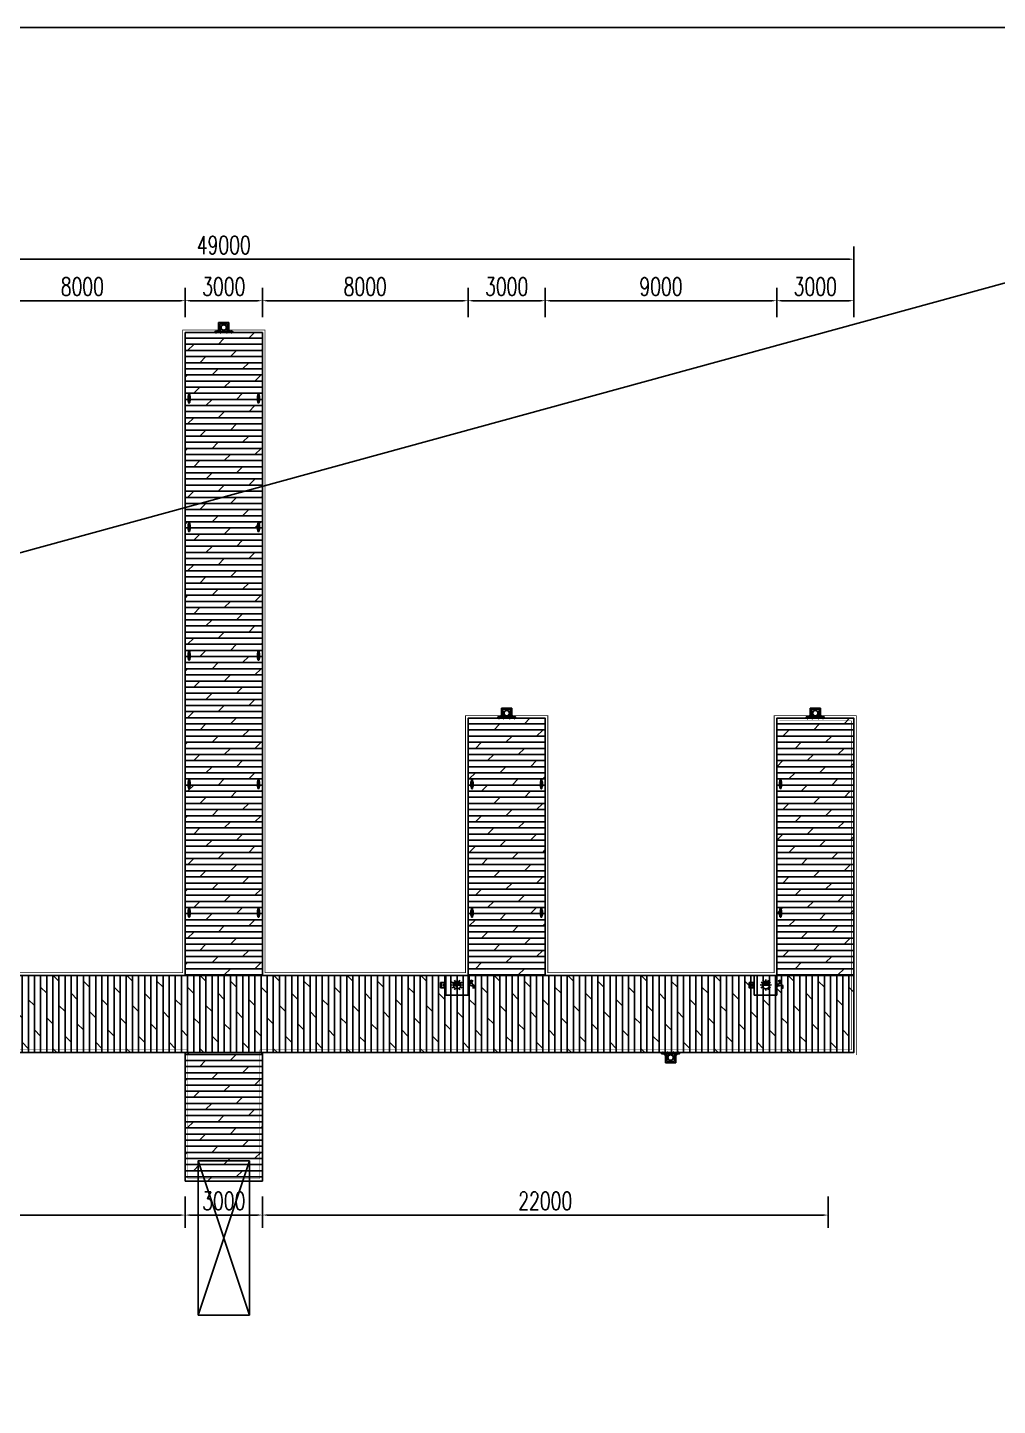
# Model space of a CAD drawing. Header units: millimetres. Extents: x -1905078 to 890385, y 1304549 to 3975677.
# Drawn here: x -1456968 to -1419256, y 1441634 to 1495232 of the extents above; entities that cross this region are included whole.
import ezdxf

# ---------------------------------------------------------------- set-up
doc = ezdxf.new("R2010")
doc.units = ezdxf.units.MM
doc.header["$LTSCALE"] = 1000
doc.layers.get('0').update_dxf_attribs({"linetype": 'CONTINUOUS'})
doc.layers.get('DEFPOINTS').update_dxf_attribs({"linetype": 'CONTINUOUS'})
for name, color, linetype in [('W-_ANTICOLLISION防撞措施', 6, 'CONTINUOUS'), ('W-bridge approach引桥', 4, 'CONTINUOUS'), ('W-MOUNTING固定方式', 5, 'CONTINUOUS'), ('W-PLASTIC_RAILINGS塑木栏杆', 6, 'CONTINUOUS'), ('W-STEEL_FRAME钢架', 3, 'CONTINUOUS'), ('W-WOOD_FLOOR木地板', 30, 'CONTINUOUS'), ('护桩器', 154, 'CONTINUOUS'), ('景-通用-文字', 7, 'CONTINUOUS'), ('系船栓', 132, 'CONTINUOUS'), ('结构', 1, 'CONTINUOUS'), ('螺栓', 146, 'CONTINUOUS')]:
    doc.layers.add(name, color=color, linetype=linetype)
doc.styles.add('STANDARD_T3', font='simplex.shx', dxfattribs={"width": 0.7, "bigfont": 'gbcbig.shx'})
doc.dimstyles.new('W&&200', dxfattribs={"dimtxt": 700, "dimasz": 200, "dimexe": 500, "dimexo": 600, "dimgap": 200, "dimtad": 1, "dimdec": 0, "dimzin": 0, "dimdsep": 46, "dimtxsty": 'STANDARD_T3', "dimcen": 0.09, "dimclrd": 1, "dimclre": 1, "dimclrt": 7, "dimazin": 2, "dimtfac": 1, "dimtdec": 0, "dimtix": 1, "dimtmove": 2, "dimatfit": 3, "dimfxl": 100, "dimtolj": 1, "dimtzin": 0, "dimarcsym": 0})
pattern_1 = [(0, (-3011878.98, -1010947.8), (0, 238.122618), []), (45, (-3011879, -1010947.8), (-476.24491, 476.24491), [336.75638, -673.512])]

# ---------------------------------------------------------------- blocks, each defined once
blk = doc.blocks.new('系船栓')
at = {"layer": '系船栓'}
for p, q in [((85, 40), (265, 40)), ((105, 30), (245, 30)), ((105, -30), (19, -23)), ((85, -40), (265, -40)), ((105, -30), (245, -30)), ((245, -30), (331, -23))]:
    blk.add_line(p, q, dxfattribs=at)
for points in [[(105, 30), (19, 23)], [(245, 30), (331, 23)], [(351, 3), (351, -3)]]:
    blk.add_lwpolyline(points, dxfattribs=at)
for centre, radius in [((120, 0), 15), ((120, 0), 10), ((230, 0), 15), ((230, 0), 10)]:
    blk.add_circle(centre, radius, dxfattribs=at)
for centre, radius, start, end in [((23, 0), 23, 98.951, 261.049), ((91, 0), 40.4, 97.8135, 139.5859), ((260, 0), 40.4, 40.4141, 82.1865), ((328, 0), 23, 278.951, 81.049), ((91, 0), 40.4, 220.4141, 262.1865), ((260, 0), 40.4, 277.8135, 319.5859)]:
    blk.add_arc(centre, radius, start, end, dxfattribs=at)
blk = doc.blocks.new('*U38')
at = {"layer": 'W-WOOD_FLOOR木地板', "rotation": 270}
blk.add_blockref('系船栓', (0, 175), dxfattribs=at)
blk = doc.blocks.new('*U39')
at = {"layer": 'W-WOOD_FLOOR木地板', "color": 0, "linetype": 'ByBlock', "lineweight": -2, "transparency": 16777216}
for p in [(0, 5000), (0, 0)]:
    blk.add_blockref('*U38', p, dxfattribs=at)
blk = doc.blocks.new('*U40')
at = {"layer": 'W-WOOD_FLOOR木地板', "rotation": 270}
blk.add_blockref('系船栓', (0, 175), dxfattribs=at)
blk = doc.blocks.new('*U37')
at = {"layer": 'W-WOOD_FLOOR木地板', "color": 0, "linetype": 'ByBlock', "lineweight": -2, "transparency": 16777216}
for p in [(0, 5000), (0, 0)]:
    blk.add_blockref('*U40', p, dxfattribs=at)
blk = doc.blocks.new('*U41')
at = {"layer": 'W-WOOD_FLOOR木地板', "rotation": 270}
blk.add_blockref('系船栓', (0, 175), dxfattribs=at)
blk = doc.blocks.new('*U42')
at = {"layer": 'W-WOOD_FLOOR木地板', "color": 0, "linetype": 'ByBlock', "lineweight": -2, "transparency": 16777216}
for p in [(0, 5000), (0, 0)]:
    blk.add_blockref('*U41', p, dxfattribs=at)
blk = doc.blocks.new('*U44')
at = {"layer": 'W-WOOD_FLOOR木地板', "rotation": 270}
blk.add_blockref('系船栓', (0, 175), dxfattribs=at)
blk = doc.blocks.new('*U43')
at = {"layer": 'W-WOOD_FLOOR木地板', "color": 0, "linetype": 'ByBlock', "lineweight": -2, "transparency": 16777216}
for p in [(0, 20000), (0, 15000), (0, 10000), (0, 5000), (0, 0)]:
    blk.add_blockref('*U44', p, dxfattribs=at)
blk = doc.blocks.new('*U46')
at = {"layer": 'W-WOOD_FLOOR木地板', "rotation": 270}
blk.add_blockref('系船栓', (0, 175), dxfattribs=at)
blk = doc.blocks.new('*U45')
at = {"layer": 'W-WOOD_FLOOR木地板', "color": 0, "linetype": 'ByBlock', "lineweight": -2, "transparency": 16777216}
for p in [(0, 20000), (0, 15000), (0, 10000), (0, 5000), (0, 0)]:
    blk.add_blockref('*U46', p, dxfattribs=at)
blk = doc.blocks.new('水电箱')
blk.add_hatch(color=3).paths.add_polyline_path([(-278, -377, 1), (-571, -377)])
at = {"color": 5}
for p, q in [((-1034, -318), (-1018, -318)), ((-1034, -353), (-1018, -353)), ((-1034, -412), (-1018, -412)), ((-1034, -447), (-1018, -447)), ((-947, -365), (-931, -365)), ((-947, -400), (-931, -400))]:
    blk.add_line(p, q, dxfattribs=at)
blk.add_line((-571, -377), (-278, -377))
blk.add_lwpolyline([(-1071, -284), (-871, -284), (-871, -484), (-1071, -484)], close=True)
at = {"color": 3}
blk.add_lwpolyline([(-871, 0), (0, 0), (0, -768), (-871, -768)], close=True, dxfattribs=at)
at = {"color": 0}
for points in [[(-581, -377), (-641, -374)], [(-564, -454), (-614, -484)], [(-561, -297), (-609, -267)], [(-504, -240), (-534, -190)], [(-501, -511), (-531, -563)], [(-422, -217), (-424, -157)], [(-347, -237), (-318, -190)], [(-345, -513), (-315, -563)], [(-288, -456), (-235, -486)], [(-285, -300), (-235, -269)], [(-268, -376), (-208, -374)], [(-427, -536), (-424, -590)]]:
    blk.add_lwpolyline(points, dxfattribs=at)
at = {"color": 3}
for points in [[(4, -362), (2, -406)], [(29, -402), (2, -406)], [(31, -364), (4, -362)], [(9, -357), (7, -411)], [(39, -408), (7, -411)], [(36, -359), (9, -357)], [(31, -358), (29, -407)], [(51, -397), (35, -397)], [(52, -370), (36, -370)], [(37, -348), (53, -349)], [(37, -348), (39, -418), (55, -419)], [(52, -370), (51, -397), (55, -419)], [(53, -349), (52, -370)], [(63, -360), (53, -360)], [(55, -419), (61, -403), (78, -399)], [(189, -226), (65, -225), (60, -214), (115, -200)], [(86, -340), (80, -355), (63, -360)], [(170, -398), (126, -406), (78, -399)], [(86, -340), (87, -313)], [(98, -308), (87, -313)], [(163, -316), (87, -313)], [(163, -322), (87, -318)], [(98, -308), (99, -291)], [(98, -308), (152, -310), (163, -316)], [(99, -291), (105, -286), (110, -292)], [(144, -272), (106, -270), (105, -286)], [(148, -288), (105, -286)], [(106, -259), (107, -254)], [(144, -261), (106, -259)], [(139, -245), (112, -249), (107, -254)], [(108, -227), (115, -189), (137, -191)], [(110, -292), (109, -308)], [(110, -292), (137, -288)], [(111, -270), (112, -260)], [(113, -227), (112, -249)], [(118, -249), (117, -260)], [(134, -244), (133, -261)], [(135, -228), (134, -244)], [(189, -226), (190, -215), (136, -196)], [(136, -309), (137, -288), (154, -289)], [(137, -191), (141, -223)], [(138, -272), (139, -261)], [(139, -245), (145, -250), (144, -261)], [(144, -272), (148, -288)], [(152, -310), (154, -289)], [(188, -355), (167, -338), (163, -316)], [(170, -398), (186, -404), (190, -420)], [(188, -355), (219, -384), (234, -417), (238, -434)], [(190, -420), (190, -431)], [(190, -431), (238, -434)], [(191, -507), (192, -502), (192, -491)], [(193, -485), (193, -480), (193, -469)], [(194, -464), (194, -458), (194, -448)], [(195, -442), (195, -437), (195, -431)], [(197, -507), (195, -431)], [(198, -486), (198, -480), (199, -470)], [(202, -508), (203, -502), (203, -497), (198, -491)], [(199, -464), (199, -459), (200, -448)], [(200, -443), (200, -437), (201, -432)], [(202, -508), (203, -502), (203, -491)], [(203, -486), (204, -481), (204, -470)], [(204, -464), (205, -459), (205, -448)], [(205, -443), (206, -437), (206, -432)], [(208, -508), (206, -432)], [(208, -492), (209, -486), (210, -470)], [(210, -465), (210, -459), (211, -448)], [(211, -443), (211, -438), (211, -432)], [(213, -508), (214, -497)], [(213, -508), (214, -497)], [(214, -492), (214, -487), (215, -476)], [(215, -470), (215, -465), (216, -449)], [(216, -443), (217, -438), (217, -433)], [(218, -508), (217, -433)], [(219, -492), (220, -487), (220, -476)], [(224, -509), (224, -503), (219, -498)], [(220, -471), (221, -465), (221, -454)], [(221, -449), (222, -444), (222, -433)], [(224, -509), (224, -498)], [(225, -492), (225, -487), (225, -476)], [(226, -471), (226, -466), (227, -455)], [(227, -449), (227, -444), (228, -433)], [(229, -509), (228, -433)], [(230, -493), (230, -487), (231, -476)], [(235, -509), (235, -504), (230, -498)], [(231, -471), (231, -466), (232, -455)], [(232, -450), (232, -444), (233, -433)], [(235, -493), (236, -488), (236, -477)], [(235, -509), (235, -498)], [(237, -471), (237, -466), (237, -455)], [(238, -450), (238, -444), (238, -434)]]:
    blk.add_lwpolyline(points, dxfattribs=at)
at = {"color": 5}
for centre, radius in [((-924, -382), 41.3), ((-904, -382), 8)]:
    blk.add_circle(centre, radius, dxfattribs=at)
at = {"color": 0}
blk.add_circle((-424, -377), 146, dxfattribs=at)
at = {"color": 5}
for centre, start, end in [((-1026, -318), 0, 180), ((-1026, -353), 180, 0), ((-1026, -412), 0, 180), ((-1026, -447), 180, 0), ((-939, -365), 0, 180), ((-939, -400), 180, 0)]:
    blk.add_arc(centre, 8, start, end, dxfattribs=at)
blk = doc.blocks.new('6米引桥')
at = {"layer": 'W-bridge approach引桥'}
for p, q in [((1000, 0), (-1000, -6000)), ((-1000, 0), (1000, -6000))]:
    blk.add_line(p, q, dxfattribs=at)
blk.add_lwpolyline([(-1000, -6000), (1000, -6000), (1000, 0), (-1000, 0)], close=True, dxfattribs=at)
blk = doc.blocks.new('*D56')
at = {"layer": 'DEFPOINTS', "color": 0, "transparency": 16777216}
for p in [(-1450839, 1484607), (-1458839, 1483365), (-1450839, 1483365)]:
    blk.add_point(p, dxfattribs=at)
at = {"layer": '景-通用-文字', "color": 1, "lineweight": -2, "transparency": 16777216}
for p, q in [((-1458839, 1483965), (-1458839, 1485107)), ((-1450839, 1483965), (-1450839, 1485107)), ((-1458639, 1484607), (-1451039, 1484607))]:
    blk.add_line(p, q, dxfattribs=at)
at = {"layer": '景-通用-文字', "color": 1, "transparency": 16777216}
for points in [[(-1458639, 1484640), (-1458639, 1484573), (-1458839, 1484607)], [(-1451039, 1484640), (-1451039, 1484573), (-1450839, 1484607)]]:
    blk.add_solid(points, dxfattribs=at)
at = {"layer": '景-通用-文字', "color": 7, "transparency": 16777216, "insert": (-1454839, 1485157), "char_height": 700, "attachment_point": 5, "style": 'STANDARD_T3'}
blk.add_mtext('\\A1;8000', dxfattribs=at)
blk = doc.blocks.new('*D57')
at = {"layer": 'DEFPOINTS', "color": 0, "transparency": 16777216}
for p in [(-1447839, 1484607), (-1450839, 1483365), (-1447839, 1483365)]:
    blk.add_point(p, dxfattribs=at)
at = {"layer": '景-通用-文字', "color": 1, "lineweight": -2, "transparency": 16777216}
for p, q in [((-1450839, 1483965), (-1450839, 1485107)), ((-1447839, 1483965), (-1447839, 1485107)), ((-1450639, 1484607), (-1448039, 1484607))]:
    blk.add_line(p, q, dxfattribs=at)
at = {"layer": '景-通用-文字', "color": 1, "transparency": 16777216}
for points in [[(-1450639, 1484640), (-1450639, 1484573), (-1450839, 1484607)], [(-1448039, 1484640), (-1448039, 1484573), (-1447839, 1484607)]]:
    blk.add_solid(points, dxfattribs=at)
at = {"layer": '景-通用-文字', "color": 7, "transparency": 16777216, "insert": (-1449339, 1485157), "char_height": 700, "attachment_point": 5, "style": 'STANDARD_T3'}
blk.add_mtext('\\A1;3000', dxfattribs=at)
blk = doc.blocks.new('*D58')
at = {"layer": 'DEFPOINTS', "color": 0, "transparency": 16777216}
for p in [(-1439839, 1484607), (-1447839, 1483365), (-1439839, 1483365)]:
    blk.add_point(p, dxfattribs=at)
at = {"layer": '景-通用-文字', "color": 1, "lineweight": -2, "transparency": 16777216}
for p, q in [((-1447839, 1483965), (-1447839, 1485107)), ((-1439839, 1483965), (-1439839, 1485107)), ((-1447639, 1484607), (-1440039, 1484607))]:
    blk.add_line(p, q, dxfattribs=at)
at = {"layer": '景-通用-文字', "color": 1, "transparency": 16777216}
for points in [[(-1447639, 1484640), (-1447639, 1484573), (-1447839, 1484607)], [(-1440039, 1484640), (-1440039, 1484573), (-1439839, 1484607)]]:
    blk.add_solid(points, dxfattribs=at)
at = {"layer": '景-通用-文字', "color": 7, "transparency": 16777216, "insert": (-1443839, 1485157), "char_height": 700, "attachment_point": 5, "style": 'STANDARD_T3'}
blk.add_mtext('\\A1;8000', dxfattribs=at)
blk = doc.blocks.new('*D59')
at = {"layer": 'DEFPOINTS', "color": 0, "transparency": 16777216}
for p in [(-1436839, 1484607), (-1439839, 1483365), (-1436839, 1483365)]:
    blk.add_point(p, dxfattribs=at)
at = {"layer": '景-通用-文字', "color": 1, "lineweight": -2, "transparency": 16777216}
for p, q in [((-1439839, 1483965), (-1439839, 1485107)), ((-1436839, 1483965), (-1436839, 1485107)), ((-1439639, 1484607), (-1437039, 1484607))]:
    blk.add_line(p, q, dxfattribs=at)
at = {"layer": '景-通用-文字', "color": 1, "transparency": 16777216}
for points in [[(-1439639, 1484640), (-1439639, 1484573), (-1439839, 1484607)], [(-1437039, 1484640), (-1437039, 1484573), (-1436839, 1484607)]]:
    blk.add_solid(points, dxfattribs=at)
at = {"layer": '景-通用-文字', "color": 7, "transparency": 16777216, "insert": (-1438339, 1485157), "char_height": 700, "attachment_point": 5, "style": 'STANDARD_T3'}
blk.add_mtext('\\A1;3000', dxfattribs=at)
blk = doc.blocks.new('*D60')
at = {"layer": 'DEFPOINTS', "color": 0, "transparency": 16777216}
for p in [(-1427839, 1484607), (-1436839, 1483365), (-1427839, 1483365)]:
    blk.add_point(p, dxfattribs=at)
at = {"layer": '景-通用-文字', "color": 1, "lineweight": -2, "transparency": 16777216}
for p, q in [((-1436839, 1483965), (-1436839, 1485107)), ((-1427839, 1483965), (-1427839, 1485107)), ((-1436639, 1484607), (-1428039, 1484607))]:
    blk.add_line(p, q, dxfattribs=at)
at = {"layer": '景-通用-文字', "color": 1, "transparency": 16777216}
for points in [[(-1436639, 1484640), (-1436639, 1484573), (-1436839, 1484607)], [(-1428039, 1484640), (-1428039, 1484573), (-1427839, 1484607)]]:
    blk.add_solid(points, dxfattribs=at)
at = {"layer": '景-通用-文字', "color": 7, "transparency": 16777216, "insert": (-1432339, 1485157), "char_height": 700, "attachment_point": 5, "style": 'STANDARD_T3'}
blk.add_mtext('\\A1;9000', dxfattribs=at)
blk = doc.blocks.new('*D61')
at = {"layer": 'DEFPOINTS', "color": 0, "transparency": 16777216}
for p in [(-1424839, 1484607), (-1427839, 1483365), (-1424839, 1483365)]:
    blk.add_point(p, dxfattribs=at)
at = {"layer": '景-通用-文字', "color": 1, "lineweight": -2, "transparency": 16777216}
for p, q in [((-1427839, 1483965), (-1427839, 1485107)), ((-1424839, 1483965), (-1424839, 1485107)), ((-1427639, 1484607), (-1425039, 1484607))]:
    blk.add_line(p, q, dxfattribs=at)
at = {"layer": '景-通用-文字', "color": 1, "transparency": 16777216}
for points in [[(-1427639, 1484640), (-1427639, 1484573), (-1427839, 1484607)], [(-1425039, 1484640), (-1425039, 1484573), (-1424839, 1484607)]]:
    blk.add_solid(points, dxfattribs=at)
at = {"layer": '景-通用-文字', "color": 7, "transparency": 16777216, "insert": (-1426339, 1485157), "char_height": 700, "attachment_point": 5, "style": 'STANDARD_T3'}
blk.add_mtext('\\A1;3000', dxfattribs=at)
blk = doc.blocks.new('*D62')
at = {"layer": 'DEFPOINTS', "color": 0, "transparency": 16777216}
for p in [(-1424839, 1486222), (-1473839, 1483365), (-1424839, 1483365)]:
    blk.add_point(p, dxfattribs=at)
at = {"layer": '景-通用-文字', "color": 1, "lineweight": -2, "transparency": 16777216}
for p, q in [((-1473839, 1483965), (-1473839, 1486722)), ((-1424839, 1483965), (-1424839, 1486722)), ((-1473639, 1486222), (-1425039, 1486222))]:
    blk.add_line(p, q, dxfattribs=at)
at = {"layer": '景-通用-文字', "color": 1, "transparency": 16777216}
for points in [[(-1473639, 1486255), (-1473639, 1486188), (-1473839, 1486222)], [(-1425039, 1486255), (-1425039, 1486188), (-1424839, 1486222)]]:
    blk.add_solid(points, dxfattribs=at)
at = {"layer": '景-通用-文字', "color": 7, "transparency": 16777216, "insert": (-1449339, 1486772), "char_height": 700, "attachment_point": 5, "style": 'STANDARD_T3'}
blk.add_mtext('\\A1;49000', dxfattribs=at)
blk = doc.blocks.new('*D64')
at = {"layer": 'DEFPOINTS', "color": 0, "transparency": 16777216}
for p in [(-1473839, 1450365), (-1450839, 1450365), (-1450839, 1449039)]:
    blk.add_point(p, dxfattribs=at)
at = {"layer": '景-通用-文字', "color": 1, "lineweight": -2, "transparency": 16777216}
for p, q in [((-1473839, 1449765), (-1473839, 1448539)), ((-1450839, 1449765), (-1450839, 1448539)), ((-1473639, 1449039), (-1451039, 1449039))]:
    blk.add_line(p, q, dxfattribs=at)
at = {"layer": '景-通用-文字', "color": 1, "transparency": 16777216}
for points in [[(-1473639, 1449073), (-1473639, 1449006), (-1473839, 1449039)], [(-1451039, 1449073), (-1451039, 1449006), (-1450839, 1449039)]]:
    blk.add_solid(points, dxfattribs=at)
at = {"layer": '景-通用-文字', "color": 7, "transparency": 16777216, "insert": (-1462339, 1449589), "char_height": 700, "attachment_point": 5, "style": 'STANDARD_T3'}
blk.add_mtext('\\A1;23000', dxfattribs=at)
blk = doc.blocks.new('*D65')
at = {"layer": 'DEFPOINTS', "color": 0, "transparency": 16777216}
for p in [(-1447839, 1450365), (-1425839, 1450365), (-1425839, 1449039)]:
    blk.add_point(p, dxfattribs=at)
at = {"layer": '景-通用-文字', "color": 1, "lineweight": -2, "transparency": 16777216}
for p, q in [((-1447839, 1449765), (-1447839, 1448539)), ((-1425839, 1449765), (-1425839, 1448539)), ((-1447639, 1449039), (-1426039, 1449039))]:
    blk.add_line(p, q, dxfattribs=at)
at = {"layer": '景-通用-文字', "color": 1, "transparency": 16777216}
for points in [[(-1447639, 1449073), (-1447639, 1449006), (-1447839, 1449039)], [(-1426039, 1449073), (-1426039, 1449006), (-1425839, 1449039)]]:
    blk.add_solid(points, dxfattribs=at)
at = {"layer": '景-通用-文字', "color": 7, "transparency": 16777216, "insert": (-1436839, 1449589), "char_height": 700, "attachment_point": 5, "style": 'STANDARD_T3'}
blk.add_mtext('\\A1;22000', dxfattribs=at)
blk = doc.blocks.new('*D66')
at = {"layer": 'DEFPOINTS', "color": 0, "transparency": 16777216}
for p in [(-1450839, 1450365), (-1447839, 1450365), (-1447839, 1449039)]:
    blk.add_point(p, dxfattribs=at)
at = {"layer": '景-通用-文字', "color": 1, "lineweight": -2, "transparency": 16777216}
for p, q in [((-1450839, 1449765), (-1450839, 1448539)), ((-1447839, 1449765), (-1447839, 1448539)), ((-1450639, 1449039), (-1448039, 1449039))]:
    blk.add_line(p, q, dxfattribs=at)
at = {"layer": '景-通用-文字', "color": 1, "transparency": 16777216}
for points in [[(-1450639, 1449073), (-1450639, 1449006), (-1450839, 1449039)], [(-1448039, 1449073), (-1448039, 1449006), (-1447839, 1449039)]]:
    blk.add_solid(points, dxfattribs=at)
at = {"layer": '景-通用-文字', "color": 7, "transparency": 16777216, "insert": (-1449339, 1449589), "char_height": 700, "attachment_point": 5, "style": 'STANDARD_T3'}
blk.add_mtext('\\A1;3000', dxfattribs=at)
blk = doc.blocks.new('ggz')
at = {"layer": '护桩器'}
for p, q in [((0, 0), (399, 0)), ((0, -349), (0, 0)), ((162, -69), (162, 0)), ((172, -69), (172, 0)), ((226, -69), (226, 0)), ((236, -69), (236, 0)), ((399, 0), (399, -349)), ((-78, -349), (0, -271)), ((399, -399), (0, -399)), ((73, -163), (4, -163)), ((73, -173), (4, -173)), ((73, -226), (4, -226)), ((73, -236), (4, -236)), ((47, -160), (47, -162)), ((70, -160), (47, -160)), ((70, -162), (47, -162)), ((47, -237), (47, -239)), ((47, -237), (70, -237)), ((47, -239), (70, -239)), ((48, -157), (50, -157)), ((48, -157), (48, -160)), ((48, -171), (48, -162)), ((48, -171), (69, -171)), ((48, -229), (48, -237)), ((69, -229), (48, -229)), ((50, -148), (49, -149)), ((49, -149), (53, -148)), ((49, -157), (49, -149)), ((57, -240), (49, -240)), ((49, -240), (49, -246)), ((53, -247), (49, -246)), ((50, -247), (49, -246)), ((50, -50), (349, -50)), ((50, -349), (50, -50)), ((55, -148), (50, -148)), ((50, -149), (55, -148)), ((50, -148), (50, -149)), ((50, -157), (50, -149)), ((51, -157), (50, -157)), ((50, -240), (50, -239)), ((50, -240), (50, -246)), ((50, -246), (50, -247)), ((55, -247), (50, -246)), ((50, -247), (50, -247)), ((50, -247), (50, -247)), ((50, -247), (53, -247)), ((349, -349), (50, -349)), ((58, -157), (51, -157)), ((52, -160), (52, -157)), ((52, -162), (52, -160)), ((52, -162), (52, -238)), ((52, -162), (52, -171)), ((52, -163), (52, -171)), ((52, -236), (52, -228)), ((52, -229), (52, -237)), ((52, -237), (52, -239)), ((53, -154), (53, -144)), ((54, -144), (53, -144)), ((64, -144), (53, -144)), ((53, -148), (64, -148)), ((53, -157), (53, -148)), ((54, -149), (53, -148)), ((53, -148), (57, -149)), ((53, -171), (53, -148)), ((54, -157), (53, -157)), ((53, -238), (53, -160)), ((53, -160), (53, -238)), ((53, -172), (53, -171)), ((64, -181), (53, -181)), ((53, -229), (53, -227)), ((53, -239), (53, -229)), ((57, -246), (53, -247)), ((53, -247), (62, -247)), ((54, -144), (54, -154)), ((54, -144), (63, -144)), ((54, -148), (54, -171)), ((54, -149), (54, -157)), ((63, -149), (54, -149)), ((54, -157), (63, -157)), ((54, -171), (54, -181)), ((56, -145), (55, -146)), ((55, -146), (55, -148)), ((64, -148), (55, -148)), ((55, -148), (60, -149)), ((55, -148), (56, -149)), ((55, -247), (60, -246)), ((56, -145), (61, -145)), ((57, -146), (56, -145)), ((56, -149), (57, -148)), ((56, -149), (61, -149)), ((58, -147), (57, -146)), ((57, -148), (58, -147)), ((57, -149), (62, -148)), ((57, -157), (57, -149)), ((57, -240), (68, -240)), ((57, -246), (57, -240)), ((62, -247), (57, -246)), ((58, -151), (58, -248)), ((58, -157), (58, -157)), ((58, -157), (59, -157)), ((58, -160), (58, -157)), ((59, -160), (58, -157)), ((58, -171), (58, -162)), ((58, -163), (58, -171)), ((58, -236), (58, -228)), ((58, -237), (58, -229)), ((59, -147), (60, -146)), ((60, -148), (59, -147)), ((60, -157), (59, -157)), ((60, -146), (62, -146)), ((60, -149), (64, -148)), ((62, -148), (60, -148)), ((60, -157), (60, -149)), ((60, -157), (68, -157)), ((60, -240), (60, -246)), ((60, -246), (64, -247)), ((62, -146), (62, -147)), ((62, -147), (62, -148)), ((62, -148), (67, -149)), ((66, -246), (62, -247)), ((62, -247), (67, -247)), ((63, -154), (63, -144)), ((63, -144), (64, -144)), ((63, -149), (64, -148)), ((63, -171), (63, -148)), ((63, -149), (63, -157)), ((63, -157), (64, -157)), ((63, -181), (63, -171)), ((64, -154), (64, -144)), ((64, -157), (64, -148)), ((64, -148), (68, -149)), ((68, -148), (64, -148)), ((64, -171), (64, -148)), ((64, -160), (64, -157)), ((64, -238), (64, -160)), ((64, -160), (64, -238)), ((64, -162), (64, -238)), ((64, -162), (64, -171)), ((64, -172), (64, -171)), ((64, -229), (64, -227)), ((64, -239), (64, -229)), ((64, -229), (64, -237)), ((68, -246), (64, -247)), ((65, -162), (65, -160)), ((65, -237), (65, -239)), ((66, -240), (66, -246)), ((67, -247), (66, -246)), ((67, -149), (68, -148)), ((67, -157), (67, -149)), ((67, -240), (67, -239)), ((67, -247), (67, -246)), ((68, -246), (67, -247)), ((68, -149), (68, -148)), ((68, -157), (68, -149)), ((68, -157), (68, -157)), ((68, -157), (68, -157)), ((68, -157), (68, -160)), ((68, -240), (68, -246)), ((69, -171), (69, -162)), ((69, -229), (69, -237)), ((70, -162), (70, -160)), ((70, -239), (70, -237)), ((73, -163), (73, -173)), ((73, -236), (73, -226)), ((140, -54), (248, -54)), ((140, -345), (248, -345)), ((143, -49), (144, -48)), ((143, -49), (154, -49)), ((143, -49), (143, -59)), ((154, -59), (143, -59)), ((143, -59), (144, -60)), ((143, -340), (144, -339)), ((154, -340), (143, -340)), ((143, -350), (143, -340)), ((143, -350), (154, -350)), ((143, -350), (144, -351)), ((154, -48), (144, -48)), ((144, -60), (144, -48)), ((154, -60), (144, -60)), ((154, -339), (144, -339)), ((144, -339), (144, -351)), ((154, -351), (144, -351)), ((148, -45), (149, -44)), ((149, -44), (148, -49)), ((148, -50), (148, -45)), ((148, -45), (149, -46)), ((149, -46), (148, -50)), ((148, -48), (148, -60)), ((157, -48), (148, -48)), ((148, -49), (148, -48)), ((148, -49), (156, -49)), ((148, -59), (148, -49)), ((148, -49), (149, -53)), ((148, -60), (148, -50)), ((148, -50), (149, -55)), ((149, -53), (148, -58)), ((149, -55), (148, -60)), ((148, -58), (149, -62)), ((148, -59), (156, -59)), ((148, -59), (148, -60)), ((157, -60), (148, -60)), ((148, -60), (149, -64)), ((148, -63), (148, -60)), ((149, -62), (148, -63)), ((149, -64), (148, -63)), ((148, -339), (149, -335)), ((149, -335), (148, -336)), ((148, -336), (148, -339)), ((149, -337), (148, -336)), ((148, -341), (149, -337)), ((148, -351), (148, -339)), ((157, -339), (148, -339)), ((148, -340), (148, -339)), ((148, -339), (148, -349)), ((149, -344), (148, -339)), ((148, -340), (156, -340)), ((148, -340), (148, -350)), ((149, -346), (148, -341)), ((148, -349), (149, -344)), ((148, -350), (149, -346)), ((148, -349), (148, -354)), ((149, -353), (148, -349)), ((148, -350), (156, -350)), ((148, -350), (148, -351)), ((149, -355), (148, -350)), ((157, -351), (148, -351)), ((148, -354), (149, -353)), ((148, -354), (149, -355)), ((157, -44), (149, -44)), ((157, -46), (149, -46)), ((157, -53), (149, -53)), ((157, -55), (149, -55)), ((157, -62), (149, -62)), ((157, -64), (149, -64)), ((157, -335), (149, -335)), ((157, -337), (149, -337)), ((157, -344), (149, -344)), ((157, -346), (149, -346)), ((157, -353), (149, -353)), ((157, -355), (149, -355)), ((156, -49), (157, -48)), ((156, -49), (156, -59)), ((156, -59), (157, -60)), ((156, -340), (157, -339)), ((156, -350), (156, -340)), ((156, -350), (157, -351)), ((157, -44), (157, -46)), ((157, -44), (157, -63)), ((157, -44), (160, -44)), ((157, -46), (157, -46)), ((160, -48), (157, -48)), ((160, -60), (157, -60)), ((157, -64), (157, -63)), ((157, -64), (157, -64)), ((157, -64), (160, -64)), ((157, -335), (157, -336)), ((157, -335), (157, -335)), ((157, -335), (160, -335)), ((157, -355), (157, -336)), ((160, -339), (157, -339)), ((160, -351), (157, -351)), ((157, -353), (157, -353)), ((157, -355), (157, -353)), ((157, -355), (160, -355)), ((160, -42), (162, -42)), ((160, -66), (160, -42)), ((162, -48), (160, -48)), ((238, -60), (160, -60)), ((162, -60), (160, -60)), ((160, -60), (238, -60)), ((162, -66), (160, -66)), ((162, -333), (160, -333)), ((160, -333), (160, -357)), ((238, -339), (160, -339)), ((162, -339), (160, -339)), ((160, -339), (238, -339)), ((162, -351), (160, -351)), ((160, -357), (162, -357)), ((161, -48), (238, -48)), ((161, -60), (238, -60)), ((161, -339), (238, -339)), ((161, -351), (238, -351)), ((162, -66), (162, -42)), ((170, -43), (162, -43)), ((162, -48), (170, -48)), ((162, -48), (171, -48)), ((170, -54), (162, -54)), ((162, -54), (171, -54)), ((162, -60), (170, -60)), ((170, -65), (162, -65)), ((162, -69), (172, -69)), ((162, -330), (162, -399)), ((162, -330), (172, -330)), ((162, -333), (162, -357)), ((170, -334), (162, -334)), ((162, -339), (170, -339)), ((170, -345), (162, -345)), ((162, -345), (171, -345)), ((162, -351), (170, -351)), ((162, -351), (171, -351)), ((170, -356), (162, -356)), ((170, -43), (170, -65)), ((170, -49), (181, -49)), ((181, -59), (170, -59)), ((172, -60), (170, -60)), ((170, -356), (170, -334)), ((172, -339), (170, -339)), ((181, -340), (170, -340)), ((170, -350), (181, -350)), ((172, -330), (172, -399)), ((181, -60), (181, -48)), ((181, -339), (181, -351)), ((236, -69), (226, -69)), ((226, -330), (226, -399)), ((236, -330), (226, -330)), ((229, -60), (227, -60)), ((229, -339), (227, -339)), ((236, -48), (228, -48)), ((236, -54), (228, -54)), ((236, -345), (228, -345)), ((236, -351), (228, -351)), ((229, -43), (237, -43)), ((229, -65), (229, -43)), ((229, -48), (237, -48)), ((237, -54), (229, -54)), ((239, -60), (229, -60)), ((229, -60), (237, -60)), ((229, -65), (237, -65)), ((229, -334), (237, -334)), ((229, -334), (229, -356)), ((239, -339), (229, -339)), ((229, -339), (237, -339)), ((237, -345), (229, -345)), ((229, -351), (237, -351)), ((229, -356), (237, -356)), ((236, -330), (236, -399)), ((237, -42), (239, -42)), ((237, -42), (237, -66)), ((237, -48), (239, -48)), ((237, -60), (239, -60)), ((239, -66), (237, -66)), ((239, -333), (237, -333)), ((237, -357), (237, -333)), ((237, -339), (239, -339)), ((237, -351), (239, -351)), ((237, -357), (239, -357)), ((239, -42), (239, -66)), ((240, -46), (239, -46)), ((240, -62), (239, -62)), ((239, -357), (239, -333)), ((240, -337), (239, -337)), ((240, -353), (239, -353)), ((240, -53), (240, -45)), ((240, -45), (246, -45)), ((240, -46), (246, -46)), ((240, -53), (240, -63)), ((246, -53), (240, -53)), ((240, -56), (246, -56)), ((240, -62), (246, -62)), ((240, -63), (246, -63)), ((240, -336), (246, -336)), ((240, -346), (240, -336)), ((240, -337), (246, -337)), ((240, -343), (246, -343)), ((240, -346), (240, -354)), ((246, -346), (240, -346)), ((240, -353), (246, -353)), ((240, -354), (246, -354)), ((246, -46), (246, -45)), ((246, -46), (246, -45)), ((246, -49), (246, -45)), ((246, -45), (246, -45)), ((246, -46), (246, -46)), ((246, -51), (246, -46)), ((246, -46), (246, -49)), ((246, -49), (246, -58)), ((246, -53), (246, -49)), ((246, -51), (246, -56)), ((246, -58), (246, -53)), ((246, -56), (246, -59)), ((246, -58), (246, -63)), ((246, -62), (246, -58)), ((246, -63), (246, -59)), ((246, -63), (246, -62)), ((246, -63), (246, -63)), ((246, -63), (246, -63)), ((246, -336), (246, -336)), ((246, -336), (246, -340)), ((246, -336), (246, -336)), ((246, -341), (246, -336)), ((246, -336), (246, -337)), ((246, -337), (246, -341)), ((246, -343), (246, -340)), ((246, -341), (246, -346)), ((246, -350), (246, -341)), ((246, -348), (246, -343)), ((246, -346), (246, -350)), ((246, -348), (246, -353)), ((246, -350), (246, -354)), ((246, -353), (246, -350)), ((246, -353), (246, -353)), ((246, -353), (246, -354)), ((246, -353), (246, -354)), ((246, -354), (246, -354)), ((326, -163), (395, -163)), ((326, -163), (326, -173)), ((326, -173), (395, -173)), ((326, -226), (395, -226)), ((326, -236), (326, -226)), ((326, -236), (395, -236)), ((329, -162), (329, -160)), ((329, -160), (352, -160)), ((329, -162), (352, -162)), ((329, -239), (329, -237)), ((352, -237), (329, -237)), ((352, -239), (329, -239)), ((330, -171), (330, -162)), ((351, -171), (330, -171)), ((330, -229), (330, -237)), ((330, -229), (351, -229)), ((335, -148), (331, -149)), ((331, -148), (335, -148)), ((331, -149), (331, -148)), ((332, -149), (331, -148)), ((331, -157), (331, -149)), ((331, -157), (331, -157)), ((331, -157), (331, -157)), ((339, -157), (331, -157)), ((331, -157), (331, -160)), ((331, -240), (331, -246)), ((342, -240), (331, -240)), ((331, -246), (335, -247)), ((331, -246), (332, -247)), ((337, -148), (332, -149)), ((332, -157), (332, -149)), ((332, -240), (332, -239)), ((332, -247), (332, -246)), ((332, -247), (333, -246)), ((337, -247), (332, -247)), ((333, -240), (333, -246)), ((333, -246), (337, -247)), ((334, -162), (334, -160)), ((334, -237), (334, -239)), ((335, -154), (335, -144)), ((336, -144), (335, -144)), ((335, -144), (346, -144)), ((346, -148), (335, -148)), ((335, -157), (335, -148)), ((336, -149), (335, -148)), ((335, -148), (344, -148)), ((339, -149), (335, -148)), ((335, -171), (335, -148)), ((336, -157), (335, -157)), ((335, -160), (335, -157)), ((335, -238), (335, -160)), ((335, -160), (335, -238)), ((335, -162), (335, -238)), ((335, -162), (335, -171)), ((335, -172), (335, -171)), ((335, -181), (346, -181)), ((335, -229), (335, -227)), ((335, -239), (335, -229)), ((335, -229), (335, -237)), ((339, -246), (335, -247)), ((336, -154), (336, -144)), ((345, -144), (336, -144)), ((336, -171), (336, -148)), ((336, -149), (336, -157)), ((336, -149), (345, -149)), ((345, -157), (336, -157)), ((336, -181), (336, -171)), ((337, -146), (337, -147)), ((339, -146), (337, -146)), ((337, -147), (337, -148)), ((342, -149), (337, -148)), ((337, -148), (339, -148)), ((337, -247), (342, -246)), ((346, -247), (337, -247)), ((343, -145), (338, -145)), ((343, -149), (338, -149)), ((340, -147), (339, -146)), ((339, -148), (340, -147)), ((344, -148), (339, -149)), ((339, -157), (339, -149)), ((339, -157), (340, -157)), ((339, -240), (339, -246)), ((344, -247), (339, -246)), ((341, -157), (340, -157)), ((340, -160), (341, -157)), ((341, -147), (342, -146)), ((342, -148), (341, -147)), ((341, -151), (341, -248)), ((341, -157), (341, -157)), ((341, -157), (348, -157)), ((341, -160), (341, -157)), ((341, -171), (341, -162)), ((341, -163), (341, -171)), ((341, -236), (341, -228)), ((341, -237), (341, -229)), ((342, -146), (343, -145)), ((346, -148), (342, -149)), ((343, -149), (342, -148)), ((342, -157), (342, -149)), ((342, -240), (350, -240)), ((342, -246), (342, -240)), ((342, -246), (346, -247)), ((343, -145), (344, -146)), ((344, -148), (343, -149)), ((344, -146), (344, -148)), ((344, -148), (349, -148)), ((349, -149), (344, -148)), ((344, -247), (349, -246)), ((345, -144), (345, -154)), ((345, -144), (346, -144)), ((345, -149), (346, -148)), ((345, -148), (345, -171)), ((345, -149), (345, -157)), ((345, -157), (346, -157)), ((345, -171), (345, -181)), ((346, -154), (346, -144)), ((346, -157), (346, -148)), ((350, -149), (346, -148)), ((346, -171), (346, -148)), ((346, -238), (346, -160)), ((346, -160), (346, -238)), ((346, -172), (346, -171)), ((346, -229), (346, -227)), ((346, -239), (346, -229)), ((346, -247), (350, -246)), ((349, -247), (346, -247)), ((347, -160), (347, -157)), ((347, -162), (347, -160)), ((347, -162), (347, -238)), ((347, -162), (347, -171)), ((347, -163), (347, -171)), ((347, -236), (347, -228)), ((347, -229), (347, -237)), ((347, -237), (347, -239)), ((348, -157), (349, -157)), ((349, -50), (349, -349)), ((349, -148), (350, -149)), ((349, -148), (349, -149)), ((349, -157), (349, -149)), ((351, -157), (349, -157)), ((349, -240), (349, -239)), ((349, -240), (349, -246)), ((349, -246), (349, -247)), ((349, -247), (350, -246)), ((349, -247), (349, -247)), ((349, -247), (349, -247)), ((350, -157), (350, -149)), ((350, -240), (350, -246)), ((351, -157), (351, -160)), ((351, -171), (351, -162)), ((351, -229), (351, -237)), ((352, -160), (352, -162)), ((352, -237), (352, -239)), ((477, -349), (399, -271))]:
    blk.add_line(p, q, dxfattribs=at)
for points in [[(-150, -349), (549, -349), (549, -399), (-150, -399)], [(83, -174), (33, -174), (33, -224), (83, -224)], [(174, -79), (174, -29), (224, -29), (224, -79)], [(174, -320), (174, -370), (224, -370), (224, -320)], [(316, -174), (366, -174), (366, -224), (316, -224)]]:
    blk.add_lwpolyline(points, close=True, dxfattribs=at)
at = {"layer": '护桩器', "color": 1}
for radius in [110, 104]:
    blk.add_circle((200, -200), radius, dxfattribs=at)
at = {"layer": '螺栓'}
for p, q in [((-110, -343), (-109, -342)), ((-110, -343), (-110, -349)), ((-110, -406), (-110, -404)), ((-90, -404), (-110, -404)), ((-90, -406), (-110, -406)), ((-91, -342), (-109, -342)), ((-108, -412), (-108, -406)), ((-92, -412), (-108, -412)), ((-105, -412), (-105, -406)), ((-105, -419), (-105, -412)), ((-103, -420), (-105, -419)), ((-103, -420), (-103, -412)), ((-97, -420), (-103, -420)), ((-97, -420), (-97, -412)), ((-97, -420), (-95, -419)), ((-95, -406), (-95, -412)), ((-95, -419), (-95, -412)), ((-92, -406), (-92, -412)), ((-90, -343), (-91, -342)), ((-90, -347), (-90, -343)), ((-90, -404), (-90, -406)), ((70, -343, 0), (71, -342, 0)), ((70, -343, 0), (70, -349, 0)), ((70, -406, 0), (70, -404, 0)), ((90, -404, 0), (70, -404, 0)), ((90, -406, 0), (70, -406, 0)), ((89, -342, 0), (71, -342, 0)), ((72, -412, 0), (72, -406, 0)), ((88, -412, 0), (72, -412, 0)), ((75, -412, 0), (75, -406, 0)), ((75, -419, 0), (75, -412, 0)), ((77, -420, 0), (75, -419, 0)), ((77, -420, 0), (77, -412, 0)), ((83, -420, 0), (77, -420, 0)), ((83, -420, 0), (83, -412, 0)), ((83, -420, 0), (85, -419, 0)), ((85, -406, 0), (85, -412, 0)), ((85, -419, 0), (85, -412, 0)), ((88, -406, 0), (88, -412, 0)), ((90, -343, 0), (89, -342, 0)), ((90, -347, 0), (90, -343, 0)), ((90, -404, 0), (90, -406, 0)), ((309, -343), (310, -342)), ((309, -343), (309, -349)), ((309, -406), (309, -404)), ((329, -404), (309, -404)), ((329, -406), (309, -406)), ((328, -342), (310, -342)), ((311, -412), (311, -406)), ((327, -412), (311, -412)), ((314, -412), (314, -406)), ((314, -419), (314, -412)), ((316, -420), (314, -419)), ((316, -420), (316, -412)), ((322, -420), (316, -420)), ((322, -420), (322, -412)), ((322, -420), (324, -419)), ((324, -406), (324, -412)), ((324, -419), (324, -412)), ((327, -406), (327, -412)), ((329, -343), (328, -342)), ((329, -347), (329, -343)), ((329, -404), (329, -406)), ((489, -343), (490, -342)), ((489, -343), (489, -349)), ((489, -406), (489, -404)), ((509, -404), (489, -404)), ((509, -406), (489, -406)), ((508, -342), (490, -342)), ((491, -412), (491, -406)), ((507, -412), (491, -412)), ((494, -412), (494, -406)), ((494, -419), (494, -412)), ((496, -420), (494, -419)), ((496, -420), (496, -412)), ((502, -420), (496, -420)), ((502, -420), (502, -412)), ((502, -420), (504, -419)), ((504, -406), (504, -412)), ((504, -419), (504, -412)), ((507, -406), (507, -412)), ((509, -343), (508, -342)), ((509, -347), (509, -343)), ((509, -404), (509, -406))]:
    blk.add_line(p, q, dxfattribs=at)
for points in [[(-110, -347), (-90, -347), (-90, -349), (-110, -349)], [(-92, -347), (-108, -347)], [(-107, -342), (-93, -342)], [(-105, -342), (-105, -347)], [(-105, -347), (-105, -399)], [(-103, -347), (-103, -399)], [(-97, -347), (-97, -399)], [(-95, -347), (-95, -342)], [(-95, -347), (-95, -399)], [(309, -347), (329, -347), (329, -349), (309, -349)], [(327, -347), (311, -347)], [(312, -342), (326, -342)], [(314, -342), (314, -347)], [(314, -347), (314, -399)], [(316, -347), (316, -399)], [(322, -347), (322, -399)], [(324, -347), (324, -342)], [(324, -347), (324, -399)], [(489, -347), (509, -347), (509, -349), (489, -349)], [(507, -347), (491, -347)], [(492, -342), (506, -342)], [(494, -342), (494, -347)], [(494, -347), (494, -399)], [(496, -347), (496, -399)], [(502, -347), (502, -399)], [(504, -347), (504, -342)], [(504, -347), (504, -399)]]:
    blk.add_lwpolyline(points, dxfattribs=at)
at = {"layer": '螺栓', "elevation": 0}
for points in [[(70, -347), (90, -347), (90, -349), (70, -349)], [(88, -347), (72, -347)], [(73, -342), (87, -342)], [(75, -342), (75, -347)], [(75, -347), (75, -399)], [(77, -347), (77, -399)], [(83, -347), (83, -399)], [(85, -347), (85, -342)], [(85, -347), (85, -399)]]:
    blk.add_lwpolyline(points, dxfattribs=at)
at = {"layer": '螺栓'}
for points in [[(-107, -342), (-107, -342), (-106, -342), (-105, -342)], [(-105, -342), (-102, -343), (-98, -343), (-95, -342)], [(-95, -342), (-94, -342), (-93, -342), (-93, -342)], [(73, -342, 0), (73, -342, 0), (74, -342, 0), (75, -342, 0)], [(75, -342, 0), (78, -343, 0), (82, -343, 0), (85, -342, 0)], [(85, -342, 0), (86, -342, 0), (87, -342, 0), (87, -342, 0)], [(312, -342), (312, -342), (313, -342), (314, -342)], [(314, -342), (317, -343), (321, -343), (324, -342)], [(324, -342), (325, -342), (326, -342), (326, -342)], [(492, -342), (492, -342), (493, -342), (494, -342)], [(494, -342), (497, -343), (501, -343), (504, -342)], [(504, -342), (505, -342), (506, -342), (506, -342)]]:
    blk.add_open_spline(points, degree=3, dxfattribs=at)

msp = doc.modelspace()

# ---------------------------------------------------------------- hatches: boundary and pattern name
at = {"layer": 'W-WOOD_FLOOR木地板'}
h = msp.add_hatch(dxfattribs=at)
h.set_pattern_fill('DOLMIT', color=256, scale=300)
h.set_pattern_definition(pattern_1)
h.paths.add_polyline_path([(-1447838.6, 1483364.7), (-1450838.6, 1483364.7), (-1450838.6, 1458364.7), (-1447838.6, 1458364.7)])
h = msp.add_hatch(dxfattribs=at)
h.set_pattern_fill('DOLMIT', color=256, scale=300)
h.set_pattern_definition(pattern_1)
h.paths.add_polyline_path([(-1439838.6, 1458364.7), (-1436838.6, 1458364.7), (-1436838.6, 1468364.7), (-1439838.6, 1468364.7)])
h = msp.add_hatch(dxfattribs=at)
h.set_pattern_fill('DOLMIT', color=256, scale=300)
h.set_pattern_definition([(0, (-3010878.98, -1010947.8), (0, 238.122618), []), (45, (-3010879, -1010947.8), (-476.24491, 476.24491), [336.75638, -673.512])])
h.paths.add_polyline_path([(-1424838.6, 1468364.7), (-1427838.6, 1468364.7), (-1427838.6, 1458364.7), (-1424838.6, 1458364.7)])
h = msp.add_hatch(dxfattribs=at)
h.set_pattern_fill('DOLMIT', color=256, scale=300, angle=90)
h.set_pattern_definition([(90, (-3011878.98, -1010947.8), (-238.122618, 1e-14), []), (135, (-3011879, -1010947.8), (-476.24491, -476.24491), [336.75638, -673.512])])
h.paths.add_polyline_path([(-1424838.6, 1458364.7), (-1473838.6, 1458364.7), (-1473838.6, 1455364.7), (-1450588.6, 1455364.7), (-1448088.6, 1455364.7), (-1424838.6, 1455364.7)])
h = msp.add_hatch(dxfattribs=at)
h.set_pattern_fill('DOLMIT', color=256, scale=300)
h.set_pattern_definition([(0, (-3012128.98, -1010947.8), (0, 238.122618), []), (45, (-3012129, -1010947.8), (-476.24491, 476.24491), [336.75638, -673.512])])
h.paths.add_polyline_path([(-1447838.6, 1455364.7), (-1450838.6, 1455364.7), (-1450838.6, 1450364.7), (-1447838.6, 1450364.7)])

# ---------------------------------------------------------------- linework, layer by layer
at = {"layer": 'W-_ANTICOLLISION防撞措施', "color": 2, "const_width": 30}
msp.add_lwpolyline([(-1424738.6, 1455264.7), (-1424738.6, 1468464.7), (-1427938.6, 1468464.7), (-1427938.6, 1458464.7), (-1436738.6, 1458464.7), (-1436738.6, 1468464.7), (-1439938.6, 1468464.7), (-1439938.6, 1458464.7), (-1447738.6, 1458464.7), (-1447738.6, 1483464.7), (-1450938.6, 1483464.7), (-1450938.6, 1458464.7), (-1458738.6, 1458464.7), (-1458738.6, 1468464.7), (-1461938.6, 1468464.7), (-1461938.6, 1458464.7), (-1470738.6, 1458464.7), (-1470738.6, 1468464.7), (-1473938.6, 1468464.7), (-1473938.6, 1455264.7)], dxfattribs=at)
at = {"layer": 'W-PLASTIC_RAILINGS塑木栏杆', "const_width": 20}
msp.add_lwpolyline([(-1470938.6, 1468264.7), (-1473738.6, 1468264.7), (-1473738.6, 1455464.7), (-1450738.6, 1455464.7), (-1450738.6, 1450464.7), (-1447938.6, 1450464.7), (-1447938.6, 1455464.7), (-1424938.6, 1455464.7), (-1424938.6, 1468264.7), (-1427738.6, 1468264.7)], dxfattribs=at)
at = {"layer": 'W-STEEL_FRAME钢架', "const_width": 30}
msp.add_lwpolyline([(-1473838.6, 1455364.7), (-1450838.6, 1455364.7), (-1450838.6, 1450364.7), (-1447838.6, 1450364.7), (-1447838.6, 1455364.7), (-1424838.6, 1455364.7), (-1424838.6, 1468364.7), (-1427838.6, 1468364.7), (-1427838.6, 1458364.7), (-1436838.6, 1458364.7), (-1436838.6, 1468364.7), (-1439838.6, 1468364.7), (-1439838.6, 1458364.7), (-1447838.6, 1458364.7), (-1447838.6, 1483364.7), (-1450838.6, 1483364.7), (-1450838.6, 1458364.7), (-1458838.6, 1458364.7)], dxfattribs=at)
at = {"layer": 'W-STEEL_FRAME钢架'}
for points in [[(-1450838.6, 1458364.7), (-1447838.6, 1458364.7), (-1447838.6, 1483364.7), (-1450838.6, 1483364.7)], [(-1436838.6, 1458364.7), (-1439838.6, 1458364.7), (-1439838.6, 1468364.7), (-1436838.6, 1468364.7)], [(-1424838.6, 1458364.7), (-1427838.6, 1458364.7), (-1427838.6, 1468364.7), (-1424838.6, 1468364.7)], [(-1473838.6, 1455364.7), (-1424838.6, 1455364.7), (-1424838.6, 1458364.7), (-1473838.6, 1458364.7)], [(-1450838.6, 1450364.7), (-1447838.6, 1450364.7), (-1447838.6, 1455364.7), (-1450838.6, 1455364.7)]]:
    msp.add_lwpolyline(points, close=True, dxfattribs=at)
at = {"layer": '结构'}
msp.add_line((-1905077.5, 1352095.5), (-1382729.3, 1495232.2), dxfattribs=at)
msp.add_lwpolyline([(-1905077.5, 1495232.2), (-1382729.3, 1495232.2), (-1382729.3, 1352095.5), (-1905077.5, 1352095.5)], close=True, dxfattribs=at)

# ---------------------------------------------------------------- block references
at = {"layer": 'W-bridge approach引桥'}
msp.add_blockref('6米引桥', (-1449338.6, 1451147.8), dxfattribs=at)
at = {"layer": 'W-MOUNTING固定方式'}
for p in [(-1449538.1, 1483763.7), (-1438538.1, 1468763.7), (-1426538.1, 1468763.7)]:
    msp.add_blockref('ggz', p, dxfattribs=at)
at = {"layer": 'W-MOUNTING固定方式', "xscale": -1, "rotation": 180}
msp.add_blockref('ggz', (-1432166.4, 1454965.7), dxfattribs=at)
at = {"layer": 'W-WOOD_FLOOR木地板', "xscale": -1}
for name, p in [('*U43', (-1450687.8, 1460799.6)), ('*U42', (-1439687.8, 1460799.6)), ('*U37', (-1427687.8, 1460799.6))]:
    msp.add_blockref(name, p, dxfattribs=at)
at = {"layer": 'W-WOOD_FLOOR木地板'}
for name, p in [('*U45', (-1447989.5, 1460799.6)), ('*U39', (-1436989.5, 1460799.6)), ('水电箱', (-1439838.6, 1458364.7)), ('水电箱', (-1427838.6, 1458364.7))]:
    msp.add_blockref(name, p, dxfattribs=at)

# ---------------------------------------------------------------- dimensions: what is measured, and where the dimension line sits
at = {"layer": '景-通用-文字'}
for base, p1, p2, picture, middle in [((-1424838.6, 1486221.7), (-1473838.6, 1483364.7), (-1424838.6, 1483364.7), '*D62', (-1449338.6, 1486771.7)), ((-1450838.6, 1484606.6), (-1458838.6, 1483364.7), (-1450838.6, 1483364.7), '*D56', (-1454838.6, 1485156.6)), ((-1447838.6, 1484606.6), (-1450838.6, 1483364.7), (-1447838.6, 1483364.7), '*D57', (-1449338.6, 1485156.6)), ((-1439838.6, 1484606.6), (-1447838.6, 1483364.7), (-1439838.6, 1483364.7), '*D58', (-1443838.6, 1485156.6)), ((-1436838.6, 1484606.6), (-1439838.6, 1483364.7), (-1436838.6, 1483364.7), '*D59', (-1438338.6, 1485156.6)), ((-1427838.6, 1484606.6), (-1436838.6, 1483364.7), (-1427838.6, 1483364.7), '*D60', (-1432338.6, 1485156.6)), ((-1424838.6, 1484606.6), (-1427838.6, 1483364.7), (-1424838.6, 1483364.7), '*D61', (-1426338.6, 1485156.6)), ((-1450838.6, 1449039.2), (-1473838.6, 1450364.7), (-1450838.6, 1450364.7), '*D64', (-1462338.6, 1449589.2)), ((-1447838.6, 1449039.2), (-1450838.6, 1450364.7), (-1447838.6, 1450364.7), '*D66', (-1449338.6, 1449589.2)), ((-1425838.6, 1449039.2), (-1447838.6, 1450364.7), (-1425838.6, 1450364.7), '*D65', (-1436838.6, 1449589.2))]:
    dim = msp.add_linear_dim(base=base, p1=p1, p2=p2, dimstyle='W&&200', dxfattribs=at)
    dim.commit()
    dim.dimension.update_dxf_attribs({"geometry": picture, "text_midpoint": middle})

doc.saveas('drawing.dxf')
